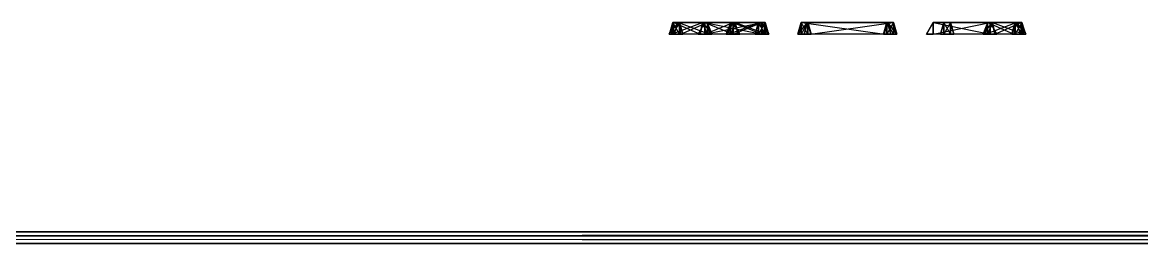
# Model space of a CAD drawing. Extents: x -3500 to 3500, y -22 to 22.
# Drawn here: x 822.5 to 1045.6, y -22 to 22 of the extents above; entities that cross this region are included whole.
import ezdxf

# ---------------------------------------------------------------- set-up
doc = ezdxf.new("R2010")
doc.units = 0
doc.layers.add('UB3D', color=1, linetype='CONTINUOUS')

msp = doc.modelspace()

# ---------------------------------------------------------------- linework, layer by layer
at = {"layer": 'UB3D', "color": 2}
for points in [[(951.431339, 19.685039, 1395.239724), (951.899528, 19.685039, 1396.654961), (952.372008, 22.047244, 1396.184606)], [(952.376142, 19.685039, 1394.299094), (951.431339, 19.685039, 1395.239724), (953.316811, 22.047244, 1395.243976)], [(951.431339, 19.685039, 1395.239724), (953.316811, 22.047244, 1395.243976), (952.372008, 22.047244, 1396.184606)], [(951.431339, 19.685039, 1379.046024), (952.372008, 22.047244, 1378.101142), (951.899528, 19.685039, 1377.630787)], [(951.431339, 19.685039, 1379.046024), (952.376142, 19.685039, 1379.986654), (952.372008, 22.047244, 1378.101142)], [(952.177756, 19.685039, 1397.047598), (952.177756, 22.047244, 1395.714291), (951.511102, 19.685039, 1395.714291)], [(952.177756, 22.047244, 1395.714291), (951.511102, 19.685039, 1395.714291), (952.177756, 22.047244, 1378.571457)], [(951.511102, 19.685039, 1395.714291), (952.177756, 22.047244, 1378.571457), (951.511102, 19.685039, 1378.571457)], [(952.177756, 22.047244, 1378.571457), (951.511102, 19.685039, 1378.571457), (952.177756, 19.685039, 1377.23815)], [(951.899528, 19.685039, 1396.654961), (952.372008, 22.047244, 1396.184606), (957.588425, 19.685039, 1402.369252)], [(952.372008, 22.047244, 1378.101142), (951.899528, 19.685039, 1377.630787), (958.060906, 22.047244, 1372.38685)], [(951.899528, 19.685039, 1377.630787), (958.060906, 22.047244, 1372.38685), (957.588425, 19.685039, 1371.916496)], [(952.177756, 19.685039, 1397.047598), (953.511063, 19.685039, 1397.047598), (952.177756, 22.047244, 1395.714291)], [(953.511063, 19.685039, 1397.047598), (952.177756, 22.047244, 1395.714291), (953.511063, 22.047244, 1395.714291)], [(952.177756, 22.047244, 1395.714291), (953.511063, 22.047244, 1395.714291), (952.177756, 22.047244, 1378.571457)], [(953.511063, 22.047244, 1395.714291), (952.177756, 22.047244, 1378.571457), (953.511063, 22.047244, 1378.571457)], [(952.177756, 22.047244, 1378.571457), (953.511063, 22.047244, 1378.571457), (952.177756, 19.685039, 1377.23815)], [(953.511063, 22.047244, 1378.571457), (952.177756, 19.685039, 1377.23815), (953.511063, 19.685039, 1377.23815)], [(952.372008, 22.047244, 1396.184606), (957.588425, 19.685039, 1402.369252), (958.060906, 22.047244, 1401.898898)], [(953.316811, 22.047244, 1395.243976), (952.372008, 22.047244, 1396.184606), (959.005709, 22.047244, 1400.958268)], [(952.372008, 22.047244, 1396.184606), (959.005709, 22.047244, 1400.958268), (958.060906, 22.047244, 1401.898898)], [(952.376142, 19.685039, 1379.986654), (952.372008, 22.047244, 1378.101142), (953.316811, 22.047244, 1379.041772)], [(952.372008, 22.047244, 1378.101142), (953.316811, 22.047244, 1379.041772), (958.060906, 22.047244, 1372.38685)], [(952.376142, 19.685039, 1394.299094), (953.316811, 22.047244, 1395.243976), (953.789291, 19.685039, 1394.773622)], [(952.376142, 19.685039, 1379.986654), (953.789291, 19.685039, 1379.512126), (953.316811, 22.047244, 1379.041772)], [(953.316811, 22.047244, 1395.243976), (953.789291, 19.685039, 1394.773622), (959.005709, 22.047244, 1400.958268)], [(953.789291, 19.685039, 1379.512126), (953.316811, 22.047244, 1379.041772), (959.478189, 19.685039, 1373.797835)], [(953.316811, 22.047244, 1379.041772), (959.478189, 19.685039, 1373.797835), (959.005709, 22.047244, 1373.32748)], [(953.316811, 22.047244, 1379.041772), (958.060906, 22.047244, 1372.38685), (959.005709, 22.047244, 1373.32748)], [(953.511063, 19.685039, 1397.047598), (954.177717, 19.685039, 1395.714291), (953.511063, 22.047244, 1395.714291)], [(954.177717, 19.685039, 1395.714291), (953.511063, 22.047244, 1395.714291), (954.177717, 19.685039, 1378.571457)], [(953.511063, 22.047244, 1395.714291), (954.177717, 19.685039, 1378.571457), (953.511063, 22.047244, 1378.571457)], [(954.177717, 19.685039, 1378.571457), (953.511063, 22.047244, 1378.571457), (953.511063, 19.685039, 1377.23815)], [(953.789291, 19.685039, 1394.773622), (959.005709, 22.047244, 1400.958268), (959.478189, 19.685039, 1400.487913)], [(957.2, 19.685039, 1400.761929), (958.533307, 22.047244, 1400.761929), (958.533307, 19.685039, 1400.095276)], [(957.2, 19.685039, 1402.095236), (958.533307, 19.685039, 1402.76189), (958.533307, 22.047244, 1402.095236)], [(957.2, 19.685039, 1400.761929), (957.2, 19.685039, 1402.095236), (958.533307, 22.047244, 1400.761929)], [(957.2, 19.685039, 1402.095236), (958.533307, 22.047244, 1400.761929), (958.533307, 22.047244, 1402.095236)], [(957.2, 19.685039, 1372.190512), (958.533307, 22.047244, 1372.190512), (958.533307, 19.685039, 1371.523858)], [(957.2, 19.685039, 1373.523819), (958.533307, 19.685039, 1374.190472), (958.533307, 22.047244, 1373.523819)], [(957.2, 19.685039, 1372.190512), (957.2, 19.685039, 1373.523819), (958.533307, 22.047244, 1372.190512)], [(957.2, 19.685039, 1373.523819), (958.533307, 22.047244, 1372.190512), (958.533307, 22.047244, 1373.523819)], [(957.588425, 19.685039, 1402.369252), (958.060906, 22.047244, 1401.898898), (959.001575, 19.685039, 1402.84378)], [(958.060906, 22.047244, 1372.38685), (957.588425, 19.685039, 1371.916496), (959.001575, 19.685039, 1371.441969)], [(959.005709, 22.047244, 1400.958268), (958.060906, 22.047244, 1401.898898), (959.946378, 19.685039, 1401.90315)], [(958.060906, 22.047244, 1401.898898), (959.946378, 19.685039, 1401.90315), (959.001575, 19.685039, 1402.84378)], [(958.060906, 22.047244, 1372.38685), (959.005709, 22.047244, 1373.32748), (959.001575, 19.685039, 1371.441969)], [(958.533307, 22.047244, 1400.761929), (958.533307, 19.685039, 1400.095276), (964.222205, 22.047244, 1400.761929)], [(958.533307, 19.685039, 1400.095276), (964.222205, 22.047244, 1400.761929), (964.222205, 19.685039, 1400.095276)], [(958.533307, 19.685039, 1402.76189), (958.533307, 22.047244, 1402.095236), (964.222205, 19.685039, 1402.76189)], [(958.533307, 22.047244, 1402.095236), (964.222205, 19.685039, 1402.76189), (964.222205, 22.047244, 1402.095236)], [(958.533307, 22.047244, 1400.761929), (958.533307, 22.047244, 1402.095236), (964.222205, 22.047244, 1400.761929)], [(958.533307, 22.047244, 1402.095236), (964.222205, 22.047244, 1400.761929), (964.222205, 22.047244, 1402.095236)], [(958.533307, 22.047244, 1372.190512), (958.533307, 19.685039, 1371.523858), (969.911102, 22.047244, 1372.190512)], [(958.533307, 19.685039, 1371.523858), (969.911102, 22.047244, 1372.190512), (969.911102, 19.685039, 1371.523858)], [(958.533307, 19.685039, 1374.190472), (958.533307, 22.047244, 1373.523819), (969.911102, 19.685039, 1374.190472)], [(958.533307, 22.047244, 1373.523819), (969.911102, 19.685039, 1374.190472), (969.911102, 22.047244, 1373.523819)], [(958.533307, 22.047244, 1372.190512), (958.533307, 22.047244, 1373.523819), (969.911102, 22.047244, 1372.190512)], [(958.533307, 22.047244, 1373.523819), (969.911102, 22.047244, 1372.190512), (969.911102, 22.047244, 1373.523819)], [(959.005709, 22.047244, 1373.32748), (959.001575, 19.685039, 1371.441969), (959.946378, 19.685039, 1372.382598)], [(959.005709, 22.047244, 1400.958268), (959.478189, 19.685039, 1400.487913), (959.946378, 19.685039, 1401.90315)], [(959.478189, 19.685039, 1373.797835), (959.005709, 22.047244, 1373.32748), (959.946378, 19.685039, 1372.382598)], [(962.809134, 19.685039, 1401.90315), (963.749803, 22.047244, 1400.958268), (963.277323, 19.685039, 1400.487913)], [(962.809134, 19.685039, 1401.90315), (963.753937, 19.685039, 1402.84378), (963.749803, 22.047244, 1400.958268)], [(962.888898, 19.685039, 1386.47622), (964.222205, 22.047244, 1386.47622), (964.222205, 19.685039, 1385.809567)], [(962.888898, 19.685039, 1387.809528), (964.222205, 19.685039, 1388.476181), (964.222205, 22.047244, 1387.809528)], [(962.888898, 19.685039, 1386.47622), (962.888898, 19.685039, 1387.809528), (964.222205, 22.047244, 1386.47622)], [(962.888898, 19.685039, 1387.809528), (964.222205, 22.047244, 1386.47622), (964.222205, 22.047244, 1387.809528)], [(963.749803, 22.047244, 1400.958268), (963.277323, 19.685039, 1400.487913), (969.438701, 22.047244, 1395.243976)], [(963.277323, 19.685039, 1400.487913), (969.438701, 22.047244, 1395.243976), (968.96622, 19.685039, 1394.773622)], [(963.753937, 19.685039, 1402.84378), (963.749803, 22.047244, 1400.958268), (964.694606, 22.047244, 1401.898898)], [(963.749803, 22.047244, 1400.958268), (964.694606, 22.047244, 1401.898898), (969.438701, 22.047244, 1395.243976)], [(963.753937, 19.685039, 1402.84378), (965.167087, 19.685039, 1402.369252), (964.694606, 22.047244, 1401.898898)], [(964.222205, 22.047244, 1386.47622), (964.222205, 19.685039, 1385.809567), (969.911102, 22.047244, 1386.47622)], [(964.222205, 19.685039, 1385.809567), (969.911102, 22.047244, 1386.47622), (969.911102, 19.685039, 1385.809567)], [(964.222205, 19.685039, 1388.476181), (964.222205, 22.047244, 1387.809528), (969.911102, 19.685039, 1388.476181)], [(964.222205, 22.047244, 1387.809528), (969.911102, 19.685039, 1388.476181), (969.911102, 22.047244, 1387.809528)], [(964.222205, 22.047244, 1386.47622), (964.222205, 22.047244, 1387.809528), (969.911102, 22.047244, 1386.47622)], [(964.222205, 22.047244, 1387.809528), (969.911102, 22.047244, 1386.47622), (969.911102, 22.047244, 1387.809528)], [(964.222205, 22.047244, 1400.761929), (964.222205, 19.685039, 1400.095276), (965.555512, 19.685039, 1400.761929)], [(964.222205, 19.685039, 1402.76189), (964.222205, 22.047244, 1402.095236), (965.555512, 19.685039, 1402.095236)], [(964.222205, 22.047244, 1400.761929), (964.222205, 22.047244, 1402.095236), (965.555512, 19.685039, 1400.761929)], [(964.222205, 22.047244, 1402.095236), (965.555512, 19.685039, 1400.761929), (965.555512, 19.685039, 1402.095236)], [(965.167087, 19.685039, 1402.369252), (964.694606, 22.047244, 1401.898898), (970.855984, 19.685039, 1396.654961)], [(964.694606, 22.047244, 1401.898898), (970.855984, 19.685039, 1396.654961), (970.383504, 22.047244, 1396.184606)], [(964.694606, 22.047244, 1401.898898), (969.438701, 22.047244, 1395.243976), (970.383504, 22.047244, 1396.184606)], [(969.244449, 19.685039, 1397.047598), (969.244449, 22.047244, 1395.714291), (968.577795, 19.685039, 1395.714291)], [(969.244449, 22.047244, 1395.714291), (968.577795, 19.685039, 1395.714291), (969.244449, 22.047244, 1387.142874)], [(968.577795, 19.685039, 1395.714291), (969.244449, 22.047244, 1387.142874), (968.577795, 19.685039, 1387.142874)], [(969.244449, 22.047244, 1387.142874), (968.577795, 19.685039, 1387.142874), (969.244449, 19.685039, 1385.809567)], [(969.438701, 22.047244, 1395.243976), (968.96622, 19.685039, 1394.773622), (970.37937, 19.685039, 1394.299094)], [(969.244449, 19.685039, 1397.047598), (970.577756, 19.685039, 1397.047598), (969.244449, 22.047244, 1395.714291)], [(970.577756, 19.685039, 1397.047598), (969.244449, 22.047244, 1395.714291), (970.577756, 22.047244, 1395.714291)], [(969.244449, 22.047244, 1395.714291), (970.577756, 22.047244, 1395.714291), (969.244449, 22.047244, 1387.142874)], [(970.577756, 22.047244, 1395.714291), (969.244449, 22.047244, 1387.142874), (970.577756, 22.047244, 1387.142874)], [(969.244449, 22.047244, 1387.142874), (970.577756, 22.047244, 1387.142874), (969.244449, 19.685039, 1385.809567)], [(970.577756, 22.047244, 1387.142874), (969.244449, 19.685039, 1385.809567), (970.577756, 19.685039, 1385.809567)], [(969.438701, 22.047244, 1395.243976), (970.383504, 22.047244, 1396.184606), (970.37937, 19.685039, 1394.299094)], [(969.911102, 22.047244, 1386.47622), (969.911102, 19.685039, 1385.809567), (971.244409, 19.685039, 1386.47622)], [(969.911102, 19.685039, 1388.476181), (969.911102, 22.047244, 1387.809528), (971.244409, 19.685039, 1387.809528)], [(969.911102, 22.047244, 1386.47622), (969.911102, 22.047244, 1387.809528), (971.244409, 19.685039, 1386.47622)], [(969.911102, 22.047244, 1387.809528), (971.244409, 19.685039, 1386.47622), (971.244409, 19.685039, 1387.809528)], [(969.911102, 22.047244, 1372.190512), (969.911102, 19.685039, 1371.523858), (971.244409, 19.685039, 1372.190512)], [(969.911102, 19.685039, 1374.190472), (969.911102, 22.047244, 1373.523819), (971.244409, 19.685039, 1373.523819)], [(969.911102, 22.047244, 1372.190512), (969.911102, 22.047244, 1373.523819), (971.244409, 19.685039, 1372.190512)], [(969.911102, 22.047244, 1373.523819), (971.244409, 19.685039, 1372.190512), (971.244409, 19.685039, 1373.523819)], [(970.383504, 22.047244, 1396.184606), (970.37937, 19.685039, 1394.299094), (971.324173, 19.685039, 1395.239724)], [(970.855984, 19.685039, 1396.654961), (970.383504, 22.047244, 1396.184606), (971.324173, 19.685039, 1395.239724)], [(970.577756, 19.685039, 1397.047598), (971.244409, 19.685039, 1395.714291), (970.577756, 22.047244, 1395.714291)], [(971.244409, 19.685039, 1395.714291), (970.577756, 22.047244, 1395.714291), (971.244409, 19.685039, 1387.142874)], [(970.577756, 22.047244, 1395.714291), (971.244409, 19.685039, 1387.142874), (970.577756, 22.047244, 1387.142874)], [(971.244409, 19.685039, 1387.142874), (970.577756, 22.047244, 1387.142874), (970.577756, 19.685039, 1385.809567)], [(977.777756, 19.685039, 1402.76189), (977.777756, 22.047244, 1401.428583), (977.111102, 19.685039, 1401.428583)], [(977.777756, 22.047244, 1401.428583), (977.111102, 19.685039, 1401.428583), (977.777756, 22.047244, 1372.857165)], [(977.111102, 19.685039, 1401.428583), (977.777756, 22.047244, 1372.857165), (977.111102, 19.685039, 1372.857165)], [(977.777756, 22.047244, 1372.857165), (977.111102, 19.685039, 1372.857165), (977.777756, 19.685039, 1371.523858)], [(977.188386, 19.685039, 1372.05437), (977.299764, 19.685039, 1373.540906), (977.872126, 22.047244, 1373.199016)], [(978.332953, 19.685039, 1371.370669), (977.188386, 19.685039, 1372.05437), (979.016693, 22.047244, 1372.515315)], [(977.188386, 19.685039, 1372.05437), (979.016693, 22.047244, 1372.515315), (977.872126, 22.047244, 1373.199016)], [(977.299764, 19.685039, 1373.540906), (977.872126, 22.047244, 1373.199016), (994.366457, 19.685039, 1402.112323)], [(977.777756, 19.685039, 1402.76189), (979.111063, 19.685039, 1402.76189), (977.777756, 22.047244, 1401.428583)], [(979.111063, 19.685039, 1402.76189), (977.777756, 22.047244, 1401.428583), (979.111063, 22.047244, 1401.428583)], [(977.777756, 22.047244, 1401.428583), (979.111063, 22.047244, 1401.428583), (977.777756, 22.047244, 1372.857165)], [(979.111063, 22.047244, 1401.428583), (977.777756, 22.047244, 1372.857165), (979.111063, 22.047244, 1372.857165)], [(977.777756, 22.047244, 1372.857165), (979.111063, 22.047244, 1372.857165), (977.777756, 19.685039, 1371.523858)], [(979.111063, 22.047244, 1372.857165), (977.777756, 19.685039, 1371.523858), (979.111063, 19.685039, 1371.523858)], [(977.872126, 22.047244, 1373.199016), (994.366457, 19.685039, 1402.112323), (994.938819, 22.047244, 1401.770433)], [(979.016693, 22.047244, 1372.515315), (977.872126, 22.047244, 1373.199016), (996.083386, 22.047244, 1401.086732)], [(977.872126, 22.047244, 1373.199016), (996.083386, 22.047244, 1401.086732), (994.938819, 22.047244, 1401.770433)], [(978.332953, 19.685039, 1371.370669), (979.016693, 22.047244, 1372.515315), (979.589055, 19.685039, 1372.173425)], [(979.016693, 22.047244, 1372.515315), (979.589055, 19.685039, 1372.173425), (996.083386, 22.047244, 1401.086732)], [(979.111063, 19.685039, 1402.76189), (979.777717, 19.685039, 1401.428583), (979.111063, 22.047244, 1401.428583)], [(979.777717, 19.685039, 1401.428583), (979.111063, 22.047244, 1401.428583), (979.777717, 19.685039, 1372.857165)], [(979.111063, 22.047244, 1401.428583), (979.777717, 19.685039, 1372.857165), (979.111063, 22.047244, 1372.857165)], [(979.777717, 19.685039, 1372.857165), (979.111063, 22.047244, 1372.857165), (979.111063, 19.685039, 1371.523858)], [(979.589055, 19.685039, 1372.173425), (996.083386, 22.047244, 1401.086732), (996.655748, 19.685039, 1400.744843)], [(994.844449, 19.685039, 1402.76189), (994.844449, 22.047244, 1401.428583), (994.177795, 19.685039, 1401.428583)], [(994.844449, 22.047244, 1401.428583), (994.177795, 19.685039, 1401.428583), (994.844449, 22.047244, 1372.857165)], [(994.177795, 19.685039, 1401.428583), (994.844449, 22.047244, 1372.857165), (994.177795, 19.685039, 1372.857165)], [(994.844449, 22.047244, 1372.857165), (994.177795, 19.685039, 1372.857165), (994.844449, 19.685039, 1371.523858)], [(994.366457, 19.685039, 1402.112323), (994.938819, 22.047244, 1401.770433), (995.622559, 19.685039, 1402.915079)], [(994.844449, 19.685039, 1402.76189), (996.177756, 19.685039, 1402.76189), (994.844449, 22.047244, 1401.428583)], [(996.177756, 19.685039, 1402.76189), (994.844449, 22.047244, 1401.428583), (996.177756, 22.047244, 1401.428583)], [(994.844449, 22.047244, 1401.428583), (996.177756, 22.047244, 1401.428583), (994.844449, 22.047244, 1372.857165)], [(996.177756, 22.047244, 1401.428583), (994.844449, 22.047244, 1372.857165), (996.177756, 22.047244, 1372.857165)], [(994.844449, 22.047244, 1372.857165), (996.177756, 22.047244, 1372.857165), (994.844449, 19.685039, 1371.523858)], [(996.177756, 22.047244, 1372.857165), (994.844449, 19.685039, 1371.523858), (996.177756, 19.685039, 1371.523858)], [(996.083386, 22.047244, 1401.086732), (994.938819, 22.047244, 1401.770433), (996.767126, 19.685039, 1402.231378)], [(994.938819, 22.047244, 1401.770433), (996.767126, 19.685039, 1402.231378), (995.622559, 19.685039, 1402.915079)], [(996.083386, 22.047244, 1401.086732), (996.655748, 19.685039, 1400.744843), (996.767126, 19.685039, 1402.231378)], [(996.177756, 19.685039, 1402.76189), (996.844409, 19.685039, 1401.428583), (996.177756, 22.047244, 1401.428583)], [(996.844409, 19.685039, 1401.428583), (996.177756, 22.047244, 1401.428583), (996.844409, 19.685039, 1372.857165)], [(996.177756, 22.047244, 1401.428583), (996.844409, 19.685039, 1372.857165), (996.177756, 22.047244, 1372.857165)], [(996.844409, 19.685039, 1372.857165), (996.177756, 22.047244, 1372.857165), (996.177756, 19.685039, 1371.523858)], [(1002.711102, 19.685039, 1400.761929), (1004.044409, 22.047244, 1400.761929), (1004.044409, 19.685039, 1400.095276)], [(1002.711102, 19.685039, 1402.095236), (1004.044409, 19.685039, 1402.76189), (1004.044409, 22.047244, 1402.095236)], [(1002.711102, 19.685039, 1400.761929), (1002.711102, 19.685039, 1402.095236), (1004.044409, 22.047244, 1400.761929)], [(1002.711102, 19.685039, 1402.095236), (1004.044409, 22.047244, 1400.761929), (1004.044409, 22.047244, 1402.095236)], [(1002.711102, 19.685039, 1372.190512), (1004.044409, 22.047244, 1372.190512), (1004.044409, 19.685039, 1371.523858)], [(1002.711102, 19.685039, 1373.523819), (1004.044409, 19.685039, 1374.190472), (1004.044409, 22.047244, 1373.523819)], [(1002.711102, 19.685039, 1372.190512), (1002.711102, 19.685039, 1373.523819), (1004.044409, 22.047244, 1372.190512)], [(1002.711102, 19.685039, 1373.523819), (1004.044409, 22.047244, 1372.190512), (1004.044409, 22.047244, 1373.523819)], [(1004.044409, 22.047244, 1400.761929), (1004.044409, 19.685039, 1400.095276), (1015.422205, 22.047244, 1400.761929)], [(1004.044409, 19.685039, 1400.095276), (1015.422205, 22.047244, 1400.761929), (1015.422205, 19.685039, 1400.095276)], [(1004.044409, 19.685039, 1402.76189), (1004.044409, 22.047244, 1402.095236), (1015.422205, 19.685039, 1402.76189)], [(1004.044409, 22.047244, 1402.095236), (1015.422205, 19.685039, 1402.76189), (1015.422205, 22.047244, 1402.095236)], [(1004.044409, 22.047244, 1400.761929), (1004.044409, 22.047244, 1402.095236), (1015.422205, 22.047244, 1400.761929)], [(1004.044409, 22.047244, 1402.095236), (1015.422205, 22.047244, 1400.761929), (1015.422205, 22.047244, 1402.095236)], [(1004.044409, 22.047244, 1372.190512), (1004.044409, 19.685039, 1371.523858), (1015.422205, 22.047244, 1372.190512)], [(1004.044409, 19.685039, 1371.523858), (1015.422205, 22.047244, 1372.190512), (1015.422205, 19.685039, 1371.523858)], [(1004.044409, 19.685039, 1374.190472), (1004.044409, 22.047244, 1373.523819), (1015.422205, 19.685039, 1374.190472)], [(1004.044409, 22.047244, 1373.523819), (1015.422205, 19.685039, 1374.190472), (1015.422205, 22.047244, 1373.523819)], [(1004.044409, 22.047244, 1372.190512), (1004.044409, 22.047244, 1373.523819), (1015.422205, 22.047244, 1372.190512)], [(1004.044409, 22.047244, 1373.523819), (1015.422205, 22.047244, 1372.190512), (1015.422205, 22.047244, 1373.523819)], [(1006.222205, 19.685039, 1402.76189), (1006.222205, 22.047244, 1401.428583), (1005.555551, 19.685039, 1401.428583)], [(1006.222205, 22.047244, 1401.428583), (1005.555551, 19.685039, 1401.428583), (1006.222205, 22.047244, 1372.857165)], [(1005.555551, 19.685039, 1401.428583), (1006.222205, 22.047244, 1372.857165), (1005.555551, 19.685039, 1372.857165)], [(1006.222205, 22.047244, 1372.857165), (1005.555551, 19.685039, 1372.857165), (1006.222205, 19.685039, 1371.523858)], [(1006.222205, 19.685039, 1402.76189), (1007.555512, 19.685039, 1402.76189), (1006.222205, 22.047244, 1401.428583)], [(1007.555512, 19.685039, 1402.76189), (1006.222205, 22.047244, 1401.428583), (1007.555512, 22.047244, 1401.428583)], [(1006.222205, 22.047244, 1401.428583), (1007.555512, 22.047244, 1401.428583), (1006.222205, 22.047244, 1372.857165)], [(1007.555512, 22.047244, 1401.428583), (1006.222205, 22.047244, 1372.857165), (1007.555512, 22.047244, 1372.857165)], [(1006.222205, 22.047244, 1372.857165), (1007.555512, 22.047244, 1372.857165), (1006.222205, 19.685039, 1371.523858)], [(1007.555512, 22.047244, 1372.857165), (1006.222205, 19.685039, 1371.523858), (1007.555512, 19.685039, 1371.523858)], [(1007.555512, 19.685039, 1402.76189), (1008.222165, 19.685039, 1401.428583), (1007.555512, 22.047244, 1401.428583)], [(1008.222165, 19.685039, 1401.428583), (1007.555512, 22.047244, 1401.428583), (1008.222165, 19.685039, 1372.857165)], [(1007.555512, 22.047244, 1401.428583), (1008.222165, 19.685039, 1372.857165), (1007.555512, 22.047244, 1372.857165)], [(1008.222165, 19.685039, 1372.857165), (1007.555512, 22.047244, 1372.857165), (1007.555512, 19.685039, 1371.523858)], [(1014.009134, 19.685039, 1401.90315), (1014.949803, 22.047244, 1400.958268), (1014.477323, 19.685039, 1400.487913)], [(1014.009134, 19.685039, 1401.90315), (1014.953937, 19.685039, 1402.84378), (1014.949803, 22.047244, 1400.958268)], [(1014.009134, 19.685039, 1372.382598), (1014.477323, 19.685039, 1373.797835), (1014.949803, 22.047244, 1373.32748)], [(1014.953937, 19.685039, 1371.441969), (1014.009134, 19.685039, 1372.382598), (1015.894606, 22.047244, 1372.38685)], [(1014.009134, 19.685039, 1372.382598), (1015.894606, 22.047244, 1372.38685), (1014.949803, 22.047244, 1373.32748)], [(1014.949803, 22.047244, 1400.958268), (1014.477323, 19.685039, 1400.487913), (1020.638701, 22.047244, 1395.243976)], [(1014.477323, 19.685039, 1400.487913), (1020.638701, 22.047244, 1395.243976), (1020.16622, 19.685039, 1394.773622)], [(1014.477323, 19.685039, 1373.797835), (1014.949803, 22.047244, 1373.32748), (1020.16622, 19.685039, 1379.512126)], [(1014.953937, 19.685039, 1402.84378), (1014.949803, 22.047244, 1400.958268), (1015.894606, 22.047244, 1401.898898)], [(1014.949803, 22.047244, 1400.958268), (1015.894606, 22.047244, 1401.898898), (1020.638701, 22.047244, 1395.243976)], [(1014.949803, 22.047244, 1373.32748), (1020.16622, 19.685039, 1379.512126), (1020.638701, 22.047244, 1379.041772)], [(1015.894606, 22.047244, 1372.38685), (1014.949803, 22.047244, 1373.32748), (1021.583504, 22.047244, 1378.101142)], [(1014.949803, 22.047244, 1373.32748), (1021.583504, 22.047244, 1378.101142), (1020.638701, 22.047244, 1379.041772)], [(1014.953937, 19.685039, 1402.84378), (1016.367087, 19.685039, 1402.369252), (1015.894606, 22.047244, 1401.898898)], [(1014.953937, 19.685039, 1371.441969), (1015.894606, 22.047244, 1372.38685), (1016.367087, 19.685039, 1371.916496)], [(1015.422205, 22.047244, 1400.761929), (1015.422205, 19.685039, 1400.095276), (1016.755512, 19.685039, 1400.761929)], [(1015.422205, 19.685039, 1402.76189), (1015.422205, 22.047244, 1402.095236), (1016.755512, 19.685039, 1402.095236)], [(1015.422205, 22.047244, 1400.761929), (1015.422205, 22.047244, 1402.095236), (1016.755512, 19.685039, 1400.761929)], [(1015.422205, 22.047244, 1402.095236), (1016.755512, 19.685039, 1400.761929), (1016.755512, 19.685039, 1402.095236)], [(1015.422205, 22.047244, 1372.190512), (1015.422205, 19.685039, 1371.523858), (1016.755512, 19.685039, 1372.190512)], [(1015.422205, 19.685039, 1374.190472), (1015.422205, 22.047244, 1373.523819), (1016.755512, 19.685039, 1373.523819)], [(1015.422205, 22.047244, 1372.190512), (1015.422205, 22.047244, 1373.523819), (1016.755512, 19.685039, 1372.190512)], [(1015.422205, 22.047244, 1373.523819), (1016.755512, 19.685039, 1372.190512), (1016.755512, 19.685039, 1373.523819)], [(1016.367087, 19.685039, 1402.369252), (1015.894606, 22.047244, 1401.898898), (1022.055984, 19.685039, 1396.654961)], [(1015.894606, 22.047244, 1401.898898), (1022.055984, 19.685039, 1396.654961), (1021.583504, 22.047244, 1396.184606)], [(1015.894606, 22.047244, 1401.898898), (1020.638701, 22.047244, 1395.243976), (1021.583504, 22.047244, 1396.184606)], [(1015.894606, 22.047244, 1372.38685), (1016.367087, 19.685039, 1371.916496), (1021.583504, 22.047244, 1378.101142)], [(1016.367087, 19.685039, 1371.916496), (1021.583504, 22.047244, 1378.101142), (1022.055984, 19.685039, 1377.630787)], [(1020.444449, 19.685039, 1397.047598), (1020.444449, 22.047244, 1395.714291), (1019.777795, 19.685039, 1395.714291)], [(1020.444449, 22.047244, 1395.714291), (1019.777795, 19.685039, 1395.714291), (1020.444449, 22.047244, 1378.571457)], [(1019.777795, 19.685039, 1395.714291), (1020.444449, 22.047244, 1378.571457), (1019.777795, 19.685039, 1378.571457)], [(1020.444449, 22.047244, 1378.571457), (1019.777795, 19.685039, 1378.571457), (1020.444449, 19.685039, 1377.23815)], [(1020.638701, 22.047244, 1395.243976), (1020.16622, 19.685039, 1394.773622), (1021.57937, 19.685039, 1394.299094)], [(1020.16622, 19.685039, 1379.512126), (1020.638701, 22.047244, 1379.041772), (1021.57937, 19.685039, 1379.986654)], [(1020.444449, 19.685039, 1397.047598), (1021.777756, 19.685039, 1397.047598), (1020.444449, 22.047244, 1395.714291)], [(1021.777756, 19.685039, 1397.047598), (1020.444449, 22.047244, 1395.714291), (1021.777756, 22.047244, 1395.714291)], [(1020.444449, 22.047244, 1395.714291), (1021.777756, 22.047244, 1395.714291), (1020.444449, 22.047244, 1378.571457)], [(1021.777756, 22.047244, 1395.714291), (1020.444449, 22.047244, 1378.571457), (1021.777756, 22.047244, 1378.571457)], [(1020.444449, 22.047244, 1378.571457), (1021.777756, 22.047244, 1378.571457), (1020.444449, 19.685039, 1377.23815)], [(1021.777756, 22.047244, 1378.571457), (1020.444449, 19.685039, 1377.23815), (1021.777756, 19.685039, 1377.23815)], [(1020.638701, 22.047244, 1395.243976), (1021.583504, 22.047244, 1396.184606), (1021.57937, 19.685039, 1394.299094)], [(1021.583504, 22.047244, 1378.101142), (1020.638701, 22.047244, 1379.041772), (1022.524173, 19.685039, 1379.046024)], [(1020.638701, 22.047244, 1379.041772), (1022.524173, 19.685039, 1379.046024), (1021.57937, 19.685039, 1379.986654)], [(1021.583504, 22.047244, 1396.184606), (1021.57937, 19.685039, 1394.299094), (1022.524173, 19.685039, 1395.239724)], [(1022.055984, 19.685039, 1396.654961), (1021.583504, 22.047244, 1396.184606), (1022.524173, 19.685039, 1395.239724)], [(1021.583504, 22.047244, 1378.101142), (1022.055984, 19.685039, 1377.630787), (1022.524173, 19.685039, 1379.046024)], [(1021.777756, 19.685039, 1397.047598), (1022.444409, 19.685039, 1395.714291), (1021.777756, 22.047244, 1395.714291)], [(1022.444409, 19.685039, 1395.714291), (1021.777756, 22.047244, 1395.714291), (1022.444409, 19.685039, 1378.571457)], [(1021.777756, 22.047244, 1395.714291), (1022.444409, 19.685039, 1378.571457), (1021.777756, 22.047244, 1378.571457)], [(1022.444409, 19.685039, 1378.571457), (1021.777756, 22.047244, 1378.571457), (1021.777756, 19.685039, 1377.23815)], [(3500, -19.685039, -1089), (-3500, -19.685039, -1089), (3500, -22.047244, -1089)], [(-3500, -19.685039, -1089), (3500, -22.047244, -1089), (-3500, -22.047244, -1089)], [(3500, -22.047244, -1089), (-3500, -22.047244, -1089), (3500, -19.685039, -1089)], [(-3500, -22.047244, -1089), (3500, -19.685039, -1089), (-3500, -19.685039, -1089)], [(3500, -19.685039, 1089), (-3500, -19.685039, 1089), (3500, -22.047244, 1089)], [(-3500, -19.685039, 1089), (3500, -22.047244, 1089), (-3500, -22.047244, 1089)], [(3500, -22.047244, 1089), (-3500, -22.047244, 1089), (3500, -19.685039, 1089)], [(-3500, -22.047244, 1089), (3500, -19.685039, 1089), (-3500, -19.685039, 1089)], [(3500, -19.685039), (-3500, -19.685039), (3500, -22.047244)], [(-3500, -19.685039), (3500, -22.047244), (-3500, -22.047244)], [(3500, -22.047244), (-3500, -22.047244), (3500, -19.685039)], [(-3500, -22.047244), (3500, -19.685039), (-3500, -19.685039)], [(-2524, -19.685039, -2000), (2524, -19.685039, -2000), (-2524, -22.047244, -2000)], [(2524, -19.685039, -2000), (-2524, -22.047244, -2000), (2524, -22.047244, -2000)], [(-2524, -22.047244, -2000), (2524, -22.047244, -2000), (-2524, -19.685039, -2000)], [(2524, -22.047244, -2000), (-2524, -19.685039, -2000), (2524, -19.685039, -2000)], [(-2524, -19.685039, 2000), (2524, -19.685039, 2000), (-2524, -22.047244, 2000)], [(2524, -19.685039, 2000), (-2524, -22.047244, 2000), (2524, -22.047244, 2000)], [(-2524, -22.047244, 2000), (2524, -22.047244, 2000), (-2524, -19.685039, 2000)], [(2524, -22.047244, 2000), (-2524, -19.685039, 2000), (2524, -19.685039, 2000)]]:
    msp.add_3dface(points, dxfattribs=at)

doc.saveas('drawing.dxf')
